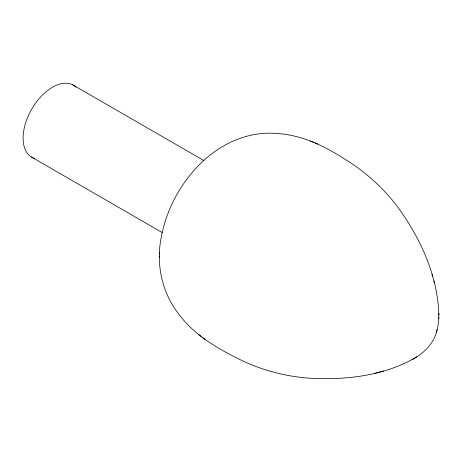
<?xml version="1.0" encoding="UTF-8"?>
<svg xmlns="http://www.w3.org/2000/svg" width="462" height="462" viewBox="0 0 462 462"><rect width="100%" height="100%" fill="white"/><g stroke="black" fill="none" stroke-linecap="round" stroke-linejoin="round"><path stroke-width="0.69" d="M436.717 331.433C433.945 342.192 426.097 350.935 416.897 356.808C384.736 376.004 345.616 380.307 308.853 378.135C282.79 376.207 257.132 368.895 234.061 356.595C213.9 346.275 193.988 333.945 180.024 315.719C162.815 294.744 155.96 266.279 160.816 239.68C169.86 184.003 218.509 127.448 279.042 133.639C302.795 135.545 324.717 146.206 344.467 158.945C364.495 171.131 382.317 186.914 396.598 205.515C420.027 237.15 437.751 275.196 438.865 315.078M436.423 332.478L438.016 325.872L438.808 317.585M159.361 257.744L159.396 255.983M159.436 254.025L159.477 252.35M438.784 318.907L438.9 313.554M436.896 330.78L437.248 329.539M416.897 356.808L412.323 359.586M374.838 373.29L383.627 371.038M310.169 140.898L313.121 142.134M314.772 142.81L317.741 144.052M72.488 84.708L203.869 160.528M31.451 157.022L162.278 232.565M198.435 334.436L200.982 336.371M202.391 337.462L204.949 339.414M432.022 274.237L432.623 276.397M433.922 281.006L434.471 282.981M34.332 158.351A41.592 24.012 -60 0 1 31.965 108.726A41.592 24.012 -60 0 1 76.051 87.22"/></g></svg>
